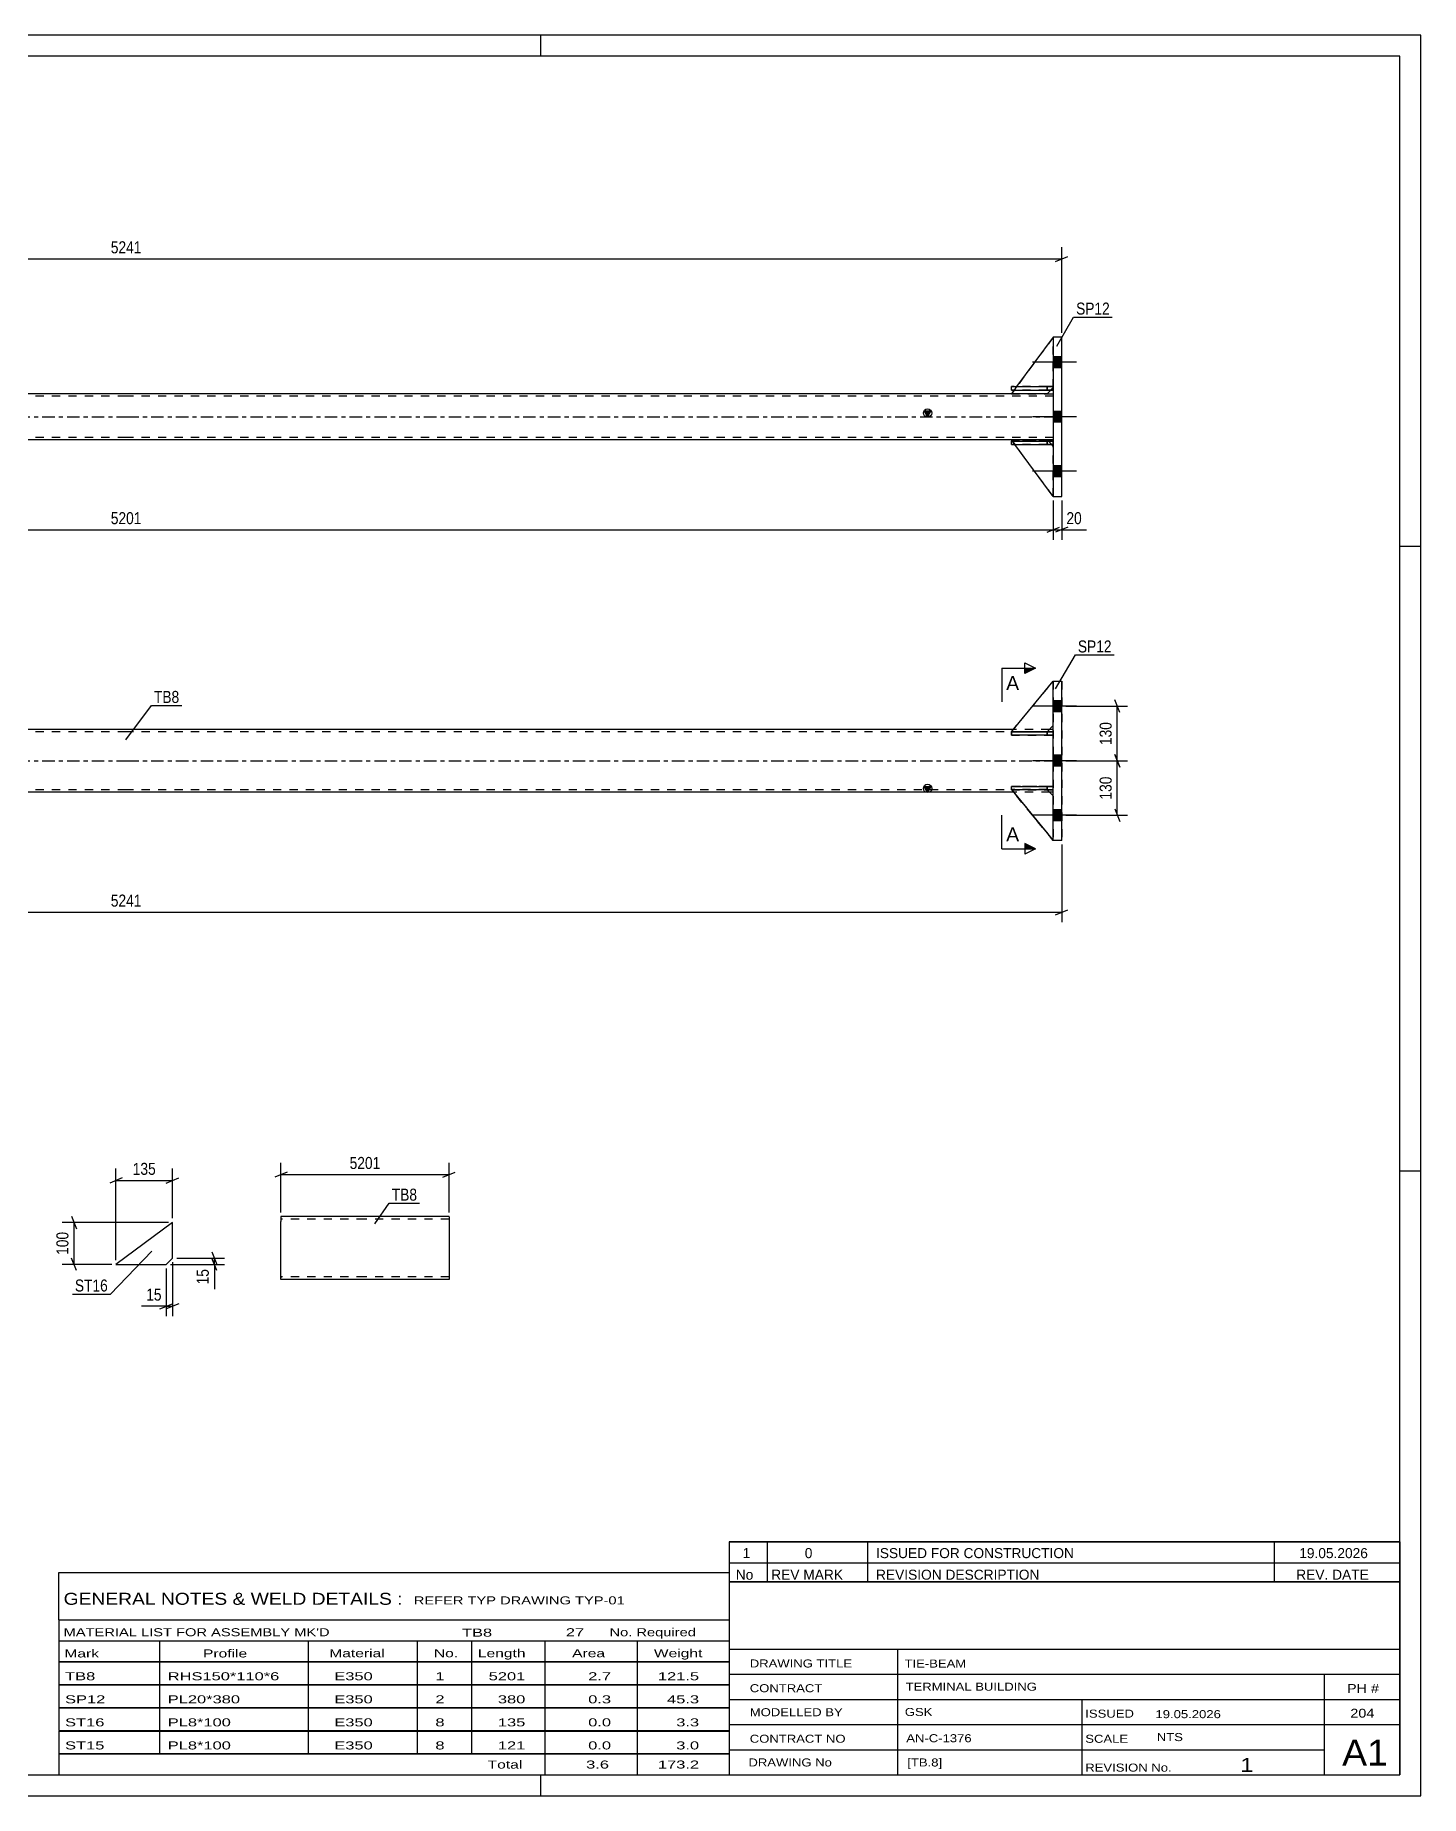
# Model space of a CAD drawing. Header units: millimetres. Extents: x 0 to 594, y 0 to 420.
# Drawn here: x 263.4 to 594, y 0 to 420 of the extents above; entities that cross this region are included whole.
import ezdxf

# ---------------------------------------------------------------- set-up
doc = ezdxf.new("R2010")
doc.units = ezdxf.units.MM
doc.linetypes.add('DXK_LINE_DOT2', pattern=[3.9198, 1.9599, -1.9599])
doc.linetypes.add('DXK_LINE_DOT3', pattern=[5.9187, 2.979, -0.9799, 0.9799, -0.9799])
doc.styles.add('Arial', font='ARIAL.TTF', dxfattribs={"height": 0.2})
doc.styles.add('Arial Narrow', font='ARIALN.TTF', dxfattribs={"height": 0.2})

# ---------------------------------------------------------------- blocks, each defined once
blk = doc.blocks.new('Unknown-490074838-1163')
at = {"color": 5, "linetype": 'Continuous'}
for p, q in [((594, 420), (0, 420)), ((384, 415), (384, 420)), ((594, 0), (594, 420)), ((589, 415), (5, 415)), ((589, 5), (589, 415)), ((594, 298), (589, 298)), ((594, 149), (589, 149)), ((5, 5), (589, 5)), ((384, 0), (384, 5)), ((0, 0), (594, 0))]:
    blk.add_line(p, q, dxfattribs=at)
blk = doc.blocks.new('Unknown-490074838-3486')
at = {"color": 7, "linetype": 'Continuous'}
for p, q in [((429, 51.05), (429, 5)), ((429, 51.05), (589, 51.05)), ((589, 51), (589, 5)), ((429, 35), (589, 35)), ((469.14, 35), (469.14, 5)), ((429, 29), (589, 29)), ((571, 5.05), (571, 29.05)), ((429, 23), (589, 23)), ((513.14, 23), (513.14, 5)), ((429, 17), (589, 17)), ((429, 11), (571, 11)), ((429, 5), (589, 5))]:
    blk.add_line(p, q, dxfattribs=at)
at = {"color": 7, "style": 'Arial Narrow'}
for s, height, width, p in [('DRAWING TITLE', 1.9089, 1.425378, (433.88, 30.61)), ('TIE-BEAM', 1.909, 1.425378, (470.81, 30.59)), ('CONTRACT', 1.909, 1.425378, (433.88, 24.71)), ('TERMINAL BUILDING', 1.9089, 1.425378, (471.06, 25.07)), ('MODELLED BY', 1.9089, 1.425378, (433.88, 18.98)), ('GSK', 1.909, 1.425378, (470.88, 19.04)), ('ISSUED', 1.909, 1.425378, (513.94, 18.64)), ('19.05.2026', 1.909, 1.425378, (530.69, 18.52)), ('CONTRACT NO', 1.9089, 1.425378, (433.88, 12.66)), ('AN-C-1376', 1.909, 1.425378, (471.23, 12.78)), ('SCALE', 1.909, 1.425378, (513.94, 12.65)), ('A1', 6.204, 1.25, (575.24, 7.2)), ('DRAWING No', 1.909, 1.425378, (433.56, 7)), ('[TB.8]', 1.909, 1.425378, (471.46, 6.99)), ('1', 3.34, 1.5, (550.91, 5.68)), ('REVISION No.', 1.9089, 1.425378, (513.94, 5.77))]:
    blk.add_text(s, height=height, dxfattribs=dict(at, width=width)).set_placement(p)
at = {"color": 7, "linetype": 'Continuous', "style": 'Arial Narrow'}
for s, height, width, p in [('PH #', 2.1, 1.42538, (576.4, 24.55)), ('204', 2.1, 1.42538, (577.19, 18.65)), ('NTS', 1.909, 1.425378, (531, 13.05))]:
    blk.add_text(s, height=height, dxfattribs=dict(at, width=width)).set_placement(p)
blk = doc.blocks.new('Unknown-490074838-3487')
at = {"color": 7, "linetype": 'Continuous'}
for p, q in [((429, 60.55), (589, 60.55)), ((589, 60.55), (429, 60.55)), ((429, 60.55), (429, 55.55)), ((438, 60.55), (438, 55.55)), ((462, 60.55), (462, 55.55)), ((559, 60.55), (559, 55.55)), ((589, 60.55), (589, 55.55)), ((429, 55.55), (589, 55.55)), ((429, 55.55), (429, 51.05)), ((429, 55.55), (589, 55.55)), ((438, 55.55), (438, 51.05)), ((462, 55.55), (462, 51.05)), ((559, 55.55), (559, 51.05)), ((589, 55.55), (589, 51.05)), ((589, 51.05), (429, 51.05))]:
    blk.add_line(p, q, dxfattribs=at)
at = {"color": 7, "linetype": 'Continuous', "style": 'Arial Narrow'}
for s, height, width, p in [('1', 2.39, 1.196471, (432.16, 56.7)), ('0', 2.39, 1.196471, (447, 56.7)), ('ISSUED FOR CONSTRUCTION', 2.3861, 1.196471, (464, 56.7)), ('19.05.2026', 2.386, 1.196471, (565, 56.7)), ('No', 2.386, 1.2, (430.54, 51.55)), ('REV MARK', 2.386, 1.2, (439, 51.55)), ('REVISION DESCRIPTION', 2.3861, 1.2, (464, 51.55)), ('REV. DATE', 2.386, 1.2, (564.28, 51.55))]:
    blk.add_text(s, height=height, dxfattribs=dict(at, width=width)).set_placement(p)
blk = doc.blocks.new('Unknown-490074838-3488')
at = {"color": 7, "linetype": 'Continuous'}
for p, q in [((269, 53.25), (429, 53.25)), ((269, 42), (269, 53.25)), ((429, 53.25), (429, 42)), ((269, 42), (429, 42)), ((269, 42), (269, 37)), ((429, 42), (429, 37)), ((269, 37), (429, 37)), ((269, 37), (269, 32)), ((293, 37), (293, 32)), ((328.5, 37), (328.5, 32)), ((354.5, 37), (354.5, 32)), ((367.5, 37), (367.5, 32)), ((385, 37), (385, 32)), ((407, 37), (407, 32)), ((429, 37), (429, 32)), ((269, 32), (429, 32)), ((269, 31.95), (269, 26.55)), ((269, 31.95), (429, 31.95)), ((293, 32), (293, 26.5)), ((328.5, 32), (328.5, 26.5)), ((354.5, 32), (354.5, 26.5)), ((367.5, 32), (367.5, 26.5)), ((385, 32), (385, 26.5)), ((407, 32), (407, 26.5)), ((429, 31.95), (429, 26.55)), ((269, 26.55), (429, 26.55)), ((269, 26.45), (269, 21.05)), ((269, 26.45), (429, 26.45)), ((293, 26.5), (293, 21)), ((328.5, 26.5), (328.5, 21)), ((354.5, 26.5), (354.5, 21)), ((367.5, 26.5), (367.5, 21)), ((385, 26.5), (385, 21)), ((407, 26.5), (407, 21)), ((429, 26.45), (429, 21.05)), ((269, 21.05), (429, 21.05)), ((293, 21), (293, 15.5)), ((328.5, 21), (328.5, 15.5)), ((354.5, 21), (354.5, 15.5)), ((367.5, 21), (367.5, 15.5)), ((385, 21), (385, 15.5)), ((407, 21), (407, 15.5)), ((269, 20.95), (269, 15.55)), ((269, 20.95), (429, 20.95)), ((429, 20.95), (429, 15.55)), ((269, 15.55), (429, 15.55)), ((269, 15.45), (269, 10.05)), ((269, 15.45), (429, 15.45)), ((293, 15.5), (293, 10)), ((328.5, 15.5), (328.5, 10)), ((354.5, 15.5), (354.5, 10)), ((367.5, 15.5), (367.5, 10)), ((385, 15.5), (385, 10)), ((407, 15.5), (407, 10)), ((429, 15.45), (429, 10.05)), ((269, 10.05), (429, 10.05)), ((269, 10), (429, 10)), ((269, 10), (269, 5)), ((385, 10), (385, 5)), ((407, 10), (407, 5)), ((429, 10), (429, 5)), ((269, 5), (429, 5))]:
    blk.add_line(p, q, dxfattribs=at)
at = {"color": 7, "style": 'Arial Narrow'}
for s, height, width, p in [('GENERAL NOTES & WELD DETAILS :', 2.8633, 1.4, (270.15, 45.56)), ('REFER TYP DRAWING TYP-01', 1.9089, 1.6, (353.7, 45.66)), ("MATERIAL LIST FOR ASSEMBLY MK'D", 1.9089, 1.6, (270.15, 38.06)), ('TB8', 1.909, 1.794707, (365.2, 37.97)), ('27', 1.909, 1.794707, (389.99, 38.06)), ('No. Required', 1.9089, 1.6, (400.41, 38.06)), ('Mark', 1.909, 1.7, (270.34, 33)), ('Profile', 1.909, 1.7, (303.41, 33)), ('Material', 1.909, 1.7, (333.54, 33.06)), ('No.', 1.909, 1.7, (358.5, 33.06)), ('Length', 1.909, 1.7, (369, 33.06)), ('Area', 1.909, 1.7, (391.5, 33.06)), ('Weight', 1.909, 1.7, (411, 33.06))]:
    blk.add_text(s, height=height, dxfattribs=dict(at, width=width)).set_placement(p)
at = {"color": 7, "linetype": 'Continuous', "style": 'Arial Narrow'}
for s, height, width, p in [('TB8', 1.909, 1.794707, (270.5, 27.56)), ('RHS150*110*6', 1.9089, 1.794707, (295, 27.56)), ('E350', 1.909, 1.794707, (334.74, 27.56)), ('1', 1.91, 1.794707, (358.86, 27.56)), ('5201', 1.909, 1.794707, (371.58, 27.56)), ('2.7', 1.909, 1.794707, (395.32, 27.56)), ('121.5', 1.909, 1.794707, (411.96, 27.56)), ('SP12', 1.909, 1.794707, (270.5, 22.06)), ('PL20*380', 1.909, 1.794707, (295, 22.06)), ('E350', 1.909, 1.794707, (334.74, 22.06)), ('2', 1.91, 1.794707, (358.86, 22.06)), ('380', 1.909, 1.794707, (373.77, 22.06)), ('0.3', 1.909, 1.794707, (395.32, 22.06)), ('45.3', 1.909, 1.794707, (414.14, 22.06)), ('ST16', 1.909, 1.794707, (270.5, 16.56)), ('PL8*100', 1.909, 1.794707, (295, 16.56)), ('E350', 1.909, 1.794707, (334.74, 16.56)), ('8', 1.91, 1.794707, (358.86, 16.56)), ('135', 1.909, 1.794707, (373.77, 16.56)), ('0.0', 1.909, 1.794707, (395.32, 16.56)), ('3.3', 1.909, 1.794707, (416.33, 16.56)), ('ST15', 1.909, 1.794707, (270.5, 11.06)), ('PL8*100', 1.909, 1.794707, (295, 11.06)), ('E350', 1.909, 1.794707, (334.74, 11.06)), ('8', 1.91, 1.794707, (358.86, 11.06)), ('121', 1.909, 1.794707, (373.77, 11.06)), ('0.0', 1.909, 1.794707, (395.32, 11.06)), ('3.0', 1.909, 1.794707, (416.33, 11.06)), ('Total', 1.909, 1.7, (371.33, 6.5)), ('3.6', 1.909, 1.794707, (394.83, 6.5)), ('173.2', 1.909, 1.794707, (411.96, 6.5))]:
    blk.add_text(s, height=height, dxfattribs=dict(at, width=width)).set_placement(p)
blk = doc.blocks.new('Part-490074838-1802 - 1795')
at = {"color": 7, "linetype": 'DXK_LINE_DOT2'}
for p, q in [((506.31, 253.81), (496.31, 253.81)), ((496.31, 253.81), (506.31, 253.81)), ((496.31, 253.81), (496.31, 253.01)), ((504.81, 253.01), (496.31, 253.01)), ((496.31, 253.01), (506.31, 253.01)), ((504.81, 253.81), (504.81, 253.01)), ((504.81, 253.01), (506.31, 253.01)), ((506.31, 253.01), (506.31, 253.81))]:
    blk.add_line(p, q, dxfattribs=at)
blk = doc.blocks.new('Part-490074838-1850 - 1795')
at = {"linetype": 'Continuous'}
blk.add_hatch(color=2, dxfattribs=at).paths.add_polyline_path([(476.31, 239.41), (475.51, 240.81), (477.11, 240.81)])
at = {"color": 2, "linetype": 'Continuous'}
for p, q in [((64.72, 254.41), (63.81, 254.41)), ((285.01, 254.41), (73.33, 254.41)), ((496.8, 254.41), (285.11, 254.41)), ((506.31, 254.41), (505.4, 254.41)), ((64.7, 239.41), (63.81, 239.41)), ((285.01, 239.41), (73.31, 239.41)), ((496.82, 239.41), (285.11, 239.41)), ((476.31, 239.41), (475.51, 240.81)), ((475.51, 240.81), (477.11, 240.81)), ((477.11, 240.81), (476.31, 239.41)), ((506.31, 239.41), (505.42, 239.41))]:
    blk.add_line(p, q, dxfattribs=at)
at = {"color": 7, "linetype": 'DXK_LINE_DOT2'}
for p, q in [((63.81, 239.41), (63.81, 254.41)), ((285.01, 253.81), (63.81, 253.81)), ((73.33, 254.41), (64.72, 254.41)), ((506.31, 253.81), (285.11, 253.81)), ((505.4, 254.41), (496.8, 254.41)), ((506.31, 239.41), (506.31, 254.41)), ((285.01, 240.01), (63.81, 240.01)), ((73.31, 239.41), (64.7, 239.41)), ((506.31, 240.01), (285.11, 240.01)), ((505.42, 239.41), (496.82, 239.41))]:
    blk.add_line(p, q, dxfattribs=at)
at = {"color": 7, "linetype": 'DXK_LINE_DOT3'}
for p, q in [((63.81, 246.91), (285.01, 246.91)), ((285.11, 246.91), (506.31, 246.91))]:
    blk.add_line(p, q, dxfattribs=at)
at = {"color": 2, "linetype": 'Continuous'}
blk.add_circle((476.31, 240.31), 1, dxfattribs=at)
blk = doc.blocks.new('Part-490074838-1813 - 1795')
at = {"color": 2, "linetype": 'Continuous'}
for p, q in [((496.31, 240.01), (496.31, 240.81)), ((496.31, 240.81), (506.31, 240.81)), ((496.31, 240.01), (496.32, 240.01)), ((506.31, 240.01), (497.14, 240.01)), ((506.31, 240.01), (506.31, 240.81)), ((506.31, 240.81), (506.31, 240.81)), ((506.31, 240.01), (506.31, 240.01))]:
    blk.add_line(p, q, dxfattribs=at)
at = {"color": 7, "linetype": 'DXK_LINE_DOT2'}
for p, q in [((504.81, 240.81), (496.31, 240.81)), ((496.31, 240.01), (504.81, 240.01)), ((497.14, 240.01), (496.32, 240.01)), ((504.81, 240.01), (504.81, 240.81)), ((504.81, 240.81), (506.31, 240.81)), ((504.81, 240.01), (506.31, 240.01)), ((506.31, 240.01), (506.31, 240.81))]:
    blk.add_line(p, q, dxfattribs=at)
blk = doc.blocks.new('Part-490074838-1801 - 1795')
at = {"color": 2, "linetype": 'Continuous'}
for p, q in [((506.31, 265.91), (506.31, 265.91)), ((506.31, 265.91), (508.31, 265.91)), ((506.31, 227.91), (506.31, 265.91)), ((508.31, 227.91), (508.31, 265.91)), ((508.31, 227.91), (506.31, 227.91))]:
    blk.add_line(p, q, dxfattribs=at)
at = {"color": 7, "linetype": 'DXK_LINE_DOT2'}
for p, q in [((506.31, 265.91), (506.31, 227.91)), ((508.31, 265.91), (508.31, 265.91)), ((508.31, 265.91), (508.31, 227.91)), ((508.31, 227.91), (508.31, 227.91))]:
    blk.add_line(p, q, dxfattribs=at)
blk = doc.blocks.new('Bolt-490074838-1814 - 1795')
at = {"linetype": 'Continuous'}
for points in [[(506.31, 261.21), (506.31, 258.61), (508.31, 258.61), (508.31, 261.21)], [(506.31, 261.21), (506.31, 258.61), (508.31, 258.61), (508.31, 261.21)], [(506.31, 261.21), (506.31, 258.61), (508.31, 258.61), (508.31, 261.21)], [(506.31, 248.21), (506.31, 245.61), (508.31, 245.61), (508.31, 248.21)], [(506.31, 248.21), (506.31, 245.61), (508.31, 245.61), (508.31, 248.21)], [(506.31, 235.21), (506.31, 232.61), (508.31, 232.61), (508.31, 235.21)], [(506.31, 235.21), (506.31, 232.61), (508.31, 232.61), (508.31, 235.21)], [(506.31, 235.21), (506.31, 232.61), (508.31, 232.61), (508.31, 235.21)]]:
    blk.add_hatch(color=1, dxfattribs=at).paths.add_polyline_path(points)
at = {"color": 1, "linetype": 'Continuous'}
for p, q in [((508.31, 261.21), (506.31, 261.21)), ((508.31, 261.21), (506.31, 261.21)), ((508.31, 261.21), (506.31, 261.21)), ((511.81, 259.91), (501.31, 259.91)), ((511.81, 259.91), (501.31, 259.91)), ((511.81, 259.91), (501.31, 259.91)), ((508.31, 258.61), (506.31, 258.61)), ((508.31, 258.61), (506.31, 258.61)), ((508.31, 258.61), (506.31, 258.61)), ((508.31, 248.21), (506.31, 248.21)), ((508.31, 248.21), (506.31, 248.21)), ((511.81, 246.91), (501.31, 246.91)), ((511.81, 246.91), (501.31, 246.91)), ((508.31, 245.61), (506.31, 245.61)), ((508.31, 245.61), (506.31, 245.61)), ((508.31, 235.21), (506.31, 235.21)), ((508.31, 235.21), (506.31, 235.21)), ((508.31, 235.21), (506.31, 235.21)), ((511.81, 233.91), (501.31, 233.91)), ((511.81, 233.91), (501.31, 233.91)), ((511.81, 233.91), (501.31, 233.91)), ((508.31, 232.61), (506.31, 232.61)), ((508.31, 232.61), (506.31, 232.61)), ((508.31, 232.61), (506.31, 232.61))]:
    blk.add_line(p, q, dxfattribs=at)
blk = doc.blocks.new('Part-490074838-1818 - 1795')
at = {"color": 7, "linetype": 'DXK_LINE_DOT2'}
for p, q in [((496.31, 253.82), (506.31, 265.91)), ((496.31, 253.82), (506.31, 265.91)), ((506.31, 265.91), (506.31, 255.32)), ((496.31, 253.82), (496.31, 253.82)), ((504.81, 253.82), (496.31, 253.82)), ((504.81, 253.82), (496.31, 253.82)), ((506.31, 255.32), (504.81, 253.82)), ((506.31, 255.32), (504.81, 253.82)), ((504.81, 253.82), (504.81, 253.82))]:
    blk.add_line(p, q, dxfattribs=at)
blk = doc.blocks.new('Part-490074838-1821 - 1795')
at = {"color": 2, "linetype": 'Continuous'}
for p, q in [((496.31, 240.02), (496.31, 240.02)), ((497.14, 240.02), (496.31, 240.02)), ((496.31, 240.02), (506.31, 227.91)), ((506.31, 238.52), (504.82, 240.01))]:
    blk.add_line(p, q, dxfattribs=at)
at = {"color": 7, "linetype": 'DXK_LINE_DOT2'}
for p, q in [((504.81, 240.02), (496.31, 240.02)), ((506.31, 227.91), (496.31, 240.02)), ((504.81, 240.02), (497.14, 240.02)), ((504.82, 240.01), (504.81, 240.02)), ((504.81, 240.02), (504.81, 240.02)), ((506.31, 238.52), (504.81, 240.02)), ((506.31, 227.91), (506.31, 238.52))]:
    blk.add_line(p, q, dxfattribs=at)
blk = doc.blocks.new('Part-490074838-1824 - 1795')
at = {"color": 7, "linetype": 'DXK_LINE_DOT2'}
for p, q in [((496.31, 240.02), (496.31, 240.02)), ((504.81, 240.02), (496.31, 240.02)), ((496.31, 240.02), (506.31, 227.91)), ((504.81, 240.02), (496.31, 240.02)), ((506.31, 227.91), (496.31, 240.02)), ((506.31, 238.52), (504.81, 240.02)), ((504.81, 240.02), (504.81, 240.02)), ((506.31, 238.52), (504.81, 240.02)), ((506.31, 227.91), (506.31, 238.52))]:
    blk.add_line(p, q, dxfattribs=at)
blk = doc.blocks.new('Part-490074838-1827 - 1795')
at = {"color": 7, "linetype": 'DXK_LINE_DOT2'}
for p, q in [((506.31, 240.81), (496.31, 240.81)), ((496.31, 240.81), (506.31, 240.81)), ((496.31, 240.01), (496.31, 240.81)), ((504.81, 240.01), (496.31, 240.01)), ((496.31, 240.01), (506.31, 240.01)), ((504.81, 240.81), (504.81, 240.01)), ((504.81, 240.01), (506.31, 240.01)), ((506.31, 240.01), (506.31, 240.81))]:
    blk.add_line(p, q, dxfattribs=at)
blk = doc.blocks.new('Part-490074838-1857 - 1795')
at = {"color": 2, "linetype": 'Continuous'}
for p, q in [((496.31, 253.82), (506.31, 265.91)), ((496.31, 253.82), (496.31, 253.82)), ((504.81, 253.82), (496.31, 253.82)), ((504.81, 253.82), (506.31, 255.32)), ((504.81, 253.82), (504.81, 253.82))]:
    blk.add_line(p, q, dxfattribs=at)
at = {"color": 7, "linetype": 'DXK_LINE_DOT2'}
for p, q in [((496.31, 253.82), (506.31, 265.91)), ((506.31, 265.91), (506.31, 255.32)), ((504.81, 253.82), (496.31, 253.82)), ((506.31, 255.32), (504.81, 253.82))]:
    blk.add_line(p, q, dxfattribs=at)
blk = doc.blocks.new('Part-490074838-1860 - 1795')
at = {"color": 2, "linetype": 'Continuous'}
for p, q in [((496.31, 253.01), (496.31, 253.81)), ((496.31, 253.81), (506.31, 253.81)), ((506.31, 253.01), (496.31, 253.01)), ((506.31, 253.01), (506.31, 253.81)), ((506.31, 253.81), (506.31, 253.81)), ((506.31, 253.01), (506.31, 253.01))]:
    blk.add_line(p, q, dxfattribs=at)
at = {"color": 7, "linetype": 'DXK_LINE_DOT2'}
for p, q in [((504.81, 253.81), (496.31, 253.81)), ((496.31, 253.01), (504.81, 253.01)), ((504.81, 253.01), (504.81, 253.81)), ((504.81, 253.81), (506.31, 253.81)), ((504.81, 253.01), (506.31, 253.01)), ((506.31, 253.01), (506.31, 253.81))]:
    blk.add_line(p, q, dxfattribs=at)
blk = doc.blocks.new('Part-490074838-2233 - 2227')
at = {"color": 2, "linetype": 'Continuous'}
for p, q in [((322.01, 138.18), (322.01, 136.98)), ((342.01, 138.18), (322.01, 138.18)), ((322.01, 123.92), (322.01, 136.98)), ((362.11, 138.18), (342.11, 138.18)), ((362.11, 138.09), (362.11, 138.18)), ((362.11, 138.09), (362.11, 136.98)), ((362.11, 136.98), (362.11, 123.18)), ((322.01, 123.27), (322.01, 123.92)), ((322.01, 123.18), (322.01, 123.27)), ((342.01, 123.18), (322.01, 123.18)), ((362.11, 123.18), (342.11, 123.18))]:
    blk.add_line(p, q, dxfattribs=at)
at = {"color": 7, "linetype": 'DXK_LINE_DOT2'}
for p, q in [((342.01, 137.58), (322.01, 137.58)), ((362.11, 137.58), (342.11, 137.58)), ((362.11, 137.83), (362.11, 136.98)), ((322.01, 123.92), (322.01, 123.53)), ((322.01, 123.78), (322.01, 123.82)), ((342.01, 123.78), (322.01, 123.78)), ((322.01, 123.18), (322.01, 123.18)), ((362.11, 123.78), (342.11, 123.78)), ((362.11, 123.82), (362.11, 123.92)), ((362.11, 123.78), (362.11, 123.82)), ((362.11, 123.78), (362.11, 123.82))]:
    blk.add_line(p, q, dxfattribs=at)
blk = doc.blocks.new('Part-490074838-1737 - 1731')
at = {"color": 2, "linetype": 'Continuous'}
for p, q in [((296.14, 136.78), (282.64, 126.78)), ((296.14, 128.28), (296.14, 136.78)), ((282.64, 126.78), (294.64, 126.78)), ((294.64, 126.78), (296.14, 128.28))]:
    blk.add_line(p, q, dxfattribs=at)
blk = doc.blocks.new('Part-490074838-1985 - 1982')
at = {"color": 2, "linetype": 'Continuous'}
for p, q in [((496.31, 323.47), (496.31, 323.47)), ((504.81, 323.47), (496.31, 323.47)), ((496.31, 323.47), (496.55, 323.16)), ((504.81, 323.47), (504.81, 323.47)), ((505.13, 323.16), (504.81, 323.47)), ((506.31, 309.97), (497.14, 322.36)), ((506.31, 321.97), (505.93, 322.36))]:
    blk.add_line(p, q, dxfattribs=at)
at = {"color": 7, "linetype": 'DXK_LINE_DOT2'}
for p, q in [((496.31, 323.47), (504.81, 323.47)), ((504.81, 323.47), (506.31, 321.97)), ((496.55, 323.16), (497.14, 322.36)), ((505.93, 322.36), (505.13, 323.16)), ((506.31, 321.97), (506.31, 321.97)), ((506.31, 309.97), (506.31, 321.97)), ((506.31, 309.97), (506.31, 309.97))]:
    blk.add_line(p, q, dxfattribs=at)
blk = doc.blocks.new('Bolt-490074838-1994 - 1982')
at = {"linetype": 'Continuous'}
for points in [[(506.31, 343.27), (506.31, 340.67), (508.31, 340.67), (508.31, 343.27)], [(506.31, 343.27), (506.31, 340.67), (508.31, 340.67), (508.31, 343.27)], [(506.31, 343.27), (506.31, 340.67), (508.31, 340.67), (508.31, 343.27)], [(506.31, 330.27), (506.31, 327.67), (508.31, 327.67), (508.31, 330.27)], [(506.31, 330.27), (506.31, 327.67), (508.31, 327.67), (508.31, 330.27)], [(506.31, 317.27), (506.31, 314.67), (508.31, 314.67), (508.31, 317.27)], [(506.31, 317.27), (506.31, 314.67), (508.31, 314.67), (508.31, 317.27)], [(506.31, 317.27), (506.31, 314.67), (508.31, 314.67), (508.31, 317.27)]]:
    blk.add_hatch(color=1, dxfattribs=at).paths.add_polyline_path(points)
at = {"color": 1, "linetype": 'Continuous'}
for p, q in [((511.81, 341.97), (501.31, 341.97)), ((511.81, 341.97), (501.31, 341.97)), ((511.81, 341.97), (501.31, 341.97)), ((508.31, 343.27), (506.31, 343.27)), ((508.31, 343.27), (506.31, 343.27)), ((508.31, 343.27), (506.31, 343.27)), ((508.31, 340.67), (506.31, 340.67)), ((508.31, 340.67), (506.31, 340.67)), ((508.31, 340.67), (506.31, 340.67)), ((511.81, 328.97), (501.31, 328.97)), ((511.81, 328.97), (501.31, 328.97)), ((508.31, 330.27), (506.31, 330.27)), ((508.31, 330.27), (506.31, 330.27)), ((508.31, 327.67), (506.31, 327.67)), ((508.31, 327.67), (506.31, 327.67)), ((511.81, 315.97), (501.31, 315.97)), ((511.81, 315.97), (501.31, 315.97)), ((511.81, 315.97), (501.31, 315.97)), ((508.31, 317.27), (506.31, 317.27)), ((508.31, 317.27), (506.31, 317.27)), ((508.31, 317.27), (506.31, 317.27)), ((508.31, 314.67), (506.31, 314.67)), ((508.31, 314.67), (506.31, 314.67)), ((508.31, 314.67), (506.31, 314.67))]:
    blk.add_line(p, q, dxfattribs=at)
blk = doc.blocks.new('Part-490074838-1986 - 1982')
at = {"color": 2, "linetype": 'Continuous'}
for p, q in [((496.31, 322.36), (496.31, 323.16)), ((496.31, 323.16), (506.31, 323.16)), ((496.31, 322.36), (506.31, 322.36)), ((506.31, 323.16), (506.31, 323.16)), ((506.31, 322.36), (506.31, 323.16))]:
    blk.add_line(p, q, dxfattribs=at)
at = {"color": 7, "linetype": 'DXK_LINE_DOT2'}
for p, q in [((504.81, 323.16), (496.31, 323.16)), ((504.81, 322.36), (496.31, 322.36)), ((506.31, 323.16), (504.81, 323.16)), ((504.81, 323.16), (504.81, 322.36)), ((504.81, 322.36), (506.31, 322.36)), ((506.31, 322.36), (506.31, 322.36))]:
    blk.add_line(p, q, dxfattribs=at)
blk = doc.blocks.new('Part-490074838-1995 - 1982')
at = {"color": 7, "linetype": 'DXK_LINE_DOT2'}
for p, q in [((506.31, 309.97), (496.31, 323.47)), ((496.31, 323.47), (504.81, 323.47)), ((504.81, 323.47), (496.31, 323.47)), ((504.81, 323.47), (506.31, 321.97)), ((504.81, 323.47), (504.81, 323.47)), ((504.81, 323.47), (506.31, 321.97)), ((506.31, 321.97), (506.31, 321.97)), ((506.31, 309.97), (506.31, 321.97))]:
    blk.add_line(p, q, dxfattribs=at)
blk = doc.blocks.new('Part-490074838-2002 - 1982')
at = {"color": 2, "linetype": 'Continuous'}
for p, q in [((506.31, 347.97), (497.56, 336.16)), ((496.97, 335.36), (496.31, 334.47)), ((504.81, 334.47), (496.31, 334.47)), ((505.7, 335.36), (504.81, 334.47))]:
    blk.add_line(p, q, dxfattribs=at)
at = {"color": 7, "linetype": 'DXK_LINE_DOT2'}
for p, q in [((506.31, 347.97), (506.31, 335.97)), ((497.56, 336.16), (496.97, 335.36)), ((506.31, 335.97), (505.7, 335.36))]:
    blk.add_line(p, q, dxfattribs=at)
blk = doc.blocks.new('Part-490074838-2007 - 1982')
at = {"color": 2, "linetype": 'Continuous'}
for p, q in [((508.31, 347.97), (506.31, 347.97)), ((506.31, 347.97), (506.31, 309.97)), ((508.31, 309.97), (508.31, 347.97)), ((506.31, 309.97), (508.31, 309.97))]:
    blk.add_line(p, q, dxfattribs=at)
blk = doc.blocks.new('Part-490074838-2012 - 1982')
at = {"linetype": 'Continuous'}
blk.add_hatch(color=2, dxfattribs=at).paths.add_polyline_path([(476.31, 328.97), (475.51, 330.37), (477.11, 330.37)])
at = {"color": 2, "linetype": 'Continuous'}
for p, q in [((65.31, 334.47), (63.81, 334.47)), ((285.01, 334.47), (73.81, 334.47)), ((496.31, 334.47), (285.11, 334.47)), ((504.81, 334.47), (506.31, 334.47)), ((476.31, 328.97), (475.51, 330.37)), ((475.51, 330.37), (477.11, 330.37)), ((477.11, 330.37), (476.31, 328.97)), ((65.31, 323.47), (63.81, 323.47)), ((285.01, 323.47), (73.81, 323.47)), ((496.31, 323.47), (285.11, 323.47)), ((506.31, 323.47), (504.81, 323.47))]:
    blk.add_line(p, q, dxfattribs=at)
at = {"color": 7, "linetype": 'DXK_LINE_DOT2'}
for p, q in [((63.81, 334.47), (63.81, 323.47)), ((285.01, 333.87), (63.81, 333.87)), ((73.81, 334.47), (65.31, 334.47)), ((506.31, 333.87), (285.11, 333.87)), ((504.81, 334.47), (496.31, 334.47)), ((506.31, 334.47), (506.31, 323.47)), ((285.01, 324.07), (63.81, 324.07)), ((73.81, 323.47), (65.31, 323.47)), ((506.31, 324.07), (285.11, 324.07)), ((504.81, 323.47), (496.31, 323.47))]:
    blk.add_line(p, q, dxfattribs=at)
at = {"color": 7, "linetype": 'DXK_LINE_DOT3'}
for p, q in [((63.81, 328.97), (285.01, 328.97)), ((285.11, 328.97), (506.31, 328.97))]:
    blk.add_line(p, q, dxfattribs=at)
at = {"color": 2, "linetype": 'Continuous'}
blk.add_circle((476.31, 329.87), 1, dxfattribs=at)
blk = doc.blocks.new('Part-490074838-2019 - 1982')
at = {"color": 7, "linetype": 'DXK_LINE_DOT2'}
for p, q in [((506.31, 347.97), (496.31, 334.47)), ((506.31, 335.97), (506.31, 347.97)), ((496.31, 334.47), (504.81, 334.47)), ((504.81, 334.47), (506.31, 335.97))]:
    blk.add_line(p, q, dxfattribs=at)
blk = doc.blocks.new('Part-490074838-2020 - 1982')
at = {"color": 7, "linetype": 'DXK_LINE_DOT2'}
for p, q in [((496.31, 335.36), (496.31, 336.16)), ((504.81, 336.16), (496.31, 336.16)), ((496.31, 336.16), (506.31, 336.16)), ((504.81, 335.36), (504.81, 336.16)), ((504.81, 336.16), (506.31, 336.16)), ((506.31, 335.36), (506.31, 336.16)), ((504.81, 335.36), (496.31, 335.36)), ((496.31, 335.36), (506.31, 335.36)), ((506.31, 335.36), (504.81, 335.36)), ((506.31, 335.36), (506.31, 335.36))]:
    blk.add_line(p, q, dxfattribs=at)
blk = doc.blocks.new('Part-490074838-2021 - 1982')
at = {"color": 7, "linetype": 'DXK_LINE_DOT2'}
for p, q in [((496.31, 322.36), (496.31, 323.16)), ((504.81, 323.16), (496.31, 323.16)), ((496.31, 323.16), (506.31, 323.16)), ((504.81, 322.36), (496.31, 322.36)), ((496.31, 322.36), (506.31, 322.36)), ((504.81, 322.36), (504.81, 323.16)), ((504.81, 323.16), (506.31, 323.16)), ((506.31, 322.36), (504.81, 322.36)), ((506.31, 322.36), (506.31, 323.16)), ((506.31, 322.36), (506.31, 322.36))]:
    blk.add_line(p, q, dxfattribs=at)
blk = doc.blocks.new('Part-490074838-2022 - 1982')
at = {"color": 2, "linetype": 'Continuous'}
for p, q in [((496.31, 335.36), (496.31, 336.16)), ((496.31, 336.16), (506.31, 336.16)), ((506.31, 336.16), (506.31, 336.16)), ((506.31, 336.16), (506.31, 335.36)), ((496.31, 335.36), (506.31, 335.36))]:
    blk.add_line(p, q, dxfattribs=at)
at = {"color": 7, "linetype": 'DXK_LINE_DOT2'}
for p, q in [((504.81, 336.16), (496.31, 336.16)), ((506.31, 336.16), (504.81, 336.16)), ((504.81, 336.16), (504.81, 335.36)), ((504.81, 335.36), (496.31, 335.36)), ((504.81, 335.36), (506.31, 335.36))]:
    blk.add_line(p, q, dxfattribs=at)
blk = doc.blocks.new('StraightDimension-490074838-1910 - 1795')
at = {"color": 7, "linetype": 'Continuous'}
for p, q in [((522.18, 245.41), (520.98, 248.41)), ((509.31, 246.91), (523.98, 246.91)), ((521.58, 233.91), (521.58, 246.91)), ((520.98, 235.41), (522.18, 232.41)), ((509.31, 233.91), (523.98, 233.91))]:
    blk.add_line(p, q, dxfattribs=at)
at = {"color": 0}
blk.add_wipeout([(520.83, 243.75), (516.63, 243.75), (516.63, 237.06), (520.83, 237.06)], dxfattribs=at)
at = {"color": 3, "style": 'Arial Narrow'}
blk.add_text('130', height=2.863, rotation=90.0002, dxfattribs=at).set_placement((520.23, 237.66))
blk = doc.blocks.new('StraightDimension-490074838-1872 - 1795')
at = {"color": 7, "linetype": 'Continuous'}
for p, q in [((61.81, 226.91), (61.81, 208.37)), ((508.31, 226.91), (508.31, 208.37)), ((63.31, 211.37), (60.31, 210.17)), ((61.81, 210.77), (508.31, 210.77)), ((506.81, 210.17), (509.81, 211.37))]:
    blk.add_line(p, q, dxfattribs=at)
at = {"color": 0}
blk.add_wipeout([(289.32, 211.52), (289.32, 215.72), (280.81, 215.72), (280.81, 211.52)], dxfattribs=at)
at = {"color": 3, "style": 'Arial Narrow'}
blk.add_text('5241', height=2.863, dxfattribs=at).set_placement((281.41, 212.12))
blk = doc.blocks.new('StraightDimension-490074838-1923 - 1795')
at = {"color": 7, "linetype": 'Continuous'}
for p, q in [((522.18, 258.41), (520.98, 261.41)), ((509.31, 259.91), (523.98, 259.91)), ((521.58, 246.91), (521.58, 259.91)), ((520.98, 248.41), (522.18, 245.41)), ((509.31, 246.91), (523.98, 246.91))]:
    blk.add_line(p, q, dxfattribs=at)
at = {"color": 0}
blk.add_wipeout([(520.83, 256.75), (516.63, 256.75), (516.63, 250.06), (520.83, 250.06)], dxfattribs=at)
at = {"color": 3, "style": 'Arial Narrow'}
blk.add_text('130', height=2.863, rotation=90.0002, dxfattribs=at).set_placement((520.23, 250.66))
blk = doc.blocks.new('StraightDimension-490074838-2238 - 2227')
at = {"color": 7, "linetype": 'Continuous'}
for p, q in [((323.51, 148.78), (320.51, 147.58)), ((322.01, 139.18), (322.01, 151.03)), ((322.01, 148.18), (362.11, 148.18)), ((360.61, 147.58), (363.61, 148.78)), ((362.11, 139.18), (362.11, 151.03))]:
    blk.add_line(p, q, dxfattribs=at)
at = {"color": 0}
blk.add_wipeout([(346.32, 148.93), (346.32, 153.13), (337.8, 153.13), (337.8, 148.93)], dxfattribs=at)
at = {"color": 3, "style": 'Arial Narrow'}
blk.add_text('5201', height=2.863, dxfattribs=at).set_placement((338.4, 149.53))
blk = doc.blocks.new('StraightDimension-490074838-1763 - 1731')
at = {"color": 7, "linetype": 'Continuous'}
for p, q in [((295.14, 136.78), (269.79, 136.78)), ((272.04, 138.28), (273.24, 135.28)), ((272.64, 126.78), (272.64, 136.78)), ((281.64, 126.78), (269.79, 126.78)), ((273.24, 125.28), (272.04, 128.28))]:
    blk.add_line(p, q, dxfattribs=at)
at = {"color": 0}
blk.add_wipeout([(271.89, 135.13), (267.69, 135.13), (267.69, 128.44), (271.89, 128.44)], dxfattribs=at)
at = {"color": 3, "style": 'Arial Narrow'}
blk.add_text('100', height=2.863, rotation=90.0002, dxfattribs=at).set_placement((271.29, 129.04))
blk = doc.blocks.new('StraightDimension-490074838-1739 - 1731')
at = {"color": 7, "linetype": 'Continuous'}
for p, q in [((284.14, 147.38), (281.14, 146.18)), ((282.64, 127.78), (282.64, 149.63)), ((294.64, 146.18), (297.64, 147.38)), ((296.14, 137.78), (296.14, 149.63)), ((282.64, 146.78), (296.14, 146.78))]:
    blk.add_line(p, q, dxfattribs=at)
at = {"color": 0}
blk.add_wipeout([(292.73, 147.53), (292.73, 151.73), (286.05, 151.73), (286.05, 147.53)], dxfattribs=at)
at = {"color": 3, "style": 'Arial Narrow'}
blk.add_text('135', height=2.863, dxfattribs=at).set_placement((286.65, 148.13))
blk = doc.blocks.new('StraightDimension-490074838-1772 - 1731')
at = {"color": 7, "linetype": 'Continuous'}
for p, q in [((295.64, 126.78), (308.54, 126.78)), ((297.14, 128.28), (308.54, 128.28)), ((305.54, 129.78), (306.74, 126.78)), ((306.74, 125.28), (305.54, 128.28)), ((306.14, 126.78), (306.14, 128.28))]:
    blk.add_line(p, q, dxfattribs=at)
at = {"color": 0}
blk.add_wipeout([(305.39, 126.26), (301.19, 126.26), (301.19, 121.4), (305.39, 121.4)], dxfattribs=at)
at = {"color": 7, "linetype": 'Continuous'}
blk.add_line((306.14, 126.78), (306.14, 120.88), dxfattribs=at)
blk.add_line((306.14, 126.78), (306.14, 120.88), dxfattribs=at)
at = {"color": 3, "style": 'Arial Narrow'}
blk.add_text('15', height=2.863, rotation=90.0002, dxfattribs=at).set_placement((304.79, 122))
blk = doc.blocks.new('StraightDimension-490074838-1748 - 1731')
at = {"color": 7, "linetype": 'Continuous'}
for p, q in [((296.14, 127.28), (296.14, 114.38)), ((294.64, 125.78), (294.64, 114.38)), ((293.14, 116.18), (296.14, 117.38)), ((297.64, 117.38), (294.64, 116.18)), ((294.64, 116.78), (296.14, 116.78))]:
    blk.add_line(p, q, dxfattribs=at)
at = {"color": 0}
blk.add_wipeout([(294.11, 117.53), (294.11, 121.73), (289.26, 121.73), (289.26, 117.53)], dxfattribs=at)
at = {"color": 7, "linetype": 'Continuous'}
blk.add_line((294.64, 116.78), (288.73, 116.78), dxfattribs=at)
blk.add_line((294.64, 116.78), (288.73, 116.78), dxfattribs=at)
at = {"color": 3, "style": 'Arial Narrow'}
blk.add_text('15', height=2.863, dxfattribs=at).set_placement((289.86, 118.13))
blk = doc.blocks.new('StraightDimension-490074838-2107 - 1982')
at = {"color": 7, "linetype": 'Continuous'}
for p, q in [((63.31, 367.22), (60.31, 366.02)), ((61.81, 348.97), (61.81, 369.47)), ((61.81, 366.62), (508.31, 366.62)), ((506.81, 366.02), (509.81, 367.22)), ((508.31, 348.97), (508.31, 369.47))]:
    blk.add_line(p, q, dxfattribs=at)
at = {"color": 0}
blk.add_wipeout([(289.32, 367.37), (289.32, 371.57), (280.81, 371.57), (280.81, 367.37)], dxfattribs=at)
at = {"color": 3, "style": 'Arial Narrow'}
blk.add_text('5241', height=2.863, dxfattribs=at).set_placement((281.41, 367.97))
blk = doc.blocks.new('StraightDimension-490074838-2681 - 1982')
at = {"color": 7, "linetype": 'Continuous'}
for p, q in [((506.31, 308.97), (506.31, 299.61)), ((508.31, 308.97), (508.31, 299.61)), ((504.81, 301.41), (507.81, 302.61)), ((509.81, 302.61), (506.81, 301.41)), ((506.31, 302.01), (508.31, 302.01))]:
    blk.add_line(p, q, dxfattribs=at)
at = {"color": 0}
blk.add_wipeout([(513.69, 302.76), (513.69, 306.96), (508.84, 306.96), (508.84, 302.76)], dxfattribs=at)
at = {"color": 7, "linetype": 'Continuous'}
blk.add_line((508.31, 302.01), (514.22, 302.01), dxfattribs=at)
blk.add_line((508.31, 302.01), (514.22, 302.01), dxfattribs=at)
at = {"color": 3, "style": 'Arial Narrow'}
blk.add_text('20', height=2.863, dxfattribs=at).set_placement((509.44, 303.36))
blk = doc.blocks.new('StraightDimension-490074838-2682 - 1982')
at = {"color": 7, "linetype": 'Continuous'}
for p, q in [((63.81, 308.97), (63.81, 299.61)), ((506.31, 308.97), (506.31, 299.61)), ((65.31, 302.61), (62.31, 301.41)), ((504.81, 301.41), (507.81, 302.61)), ((63.81, 302.01), (506.31, 302.01))]:
    blk.add_line(p, q, dxfattribs=at)
at = {"color": 0}
blk.add_wipeout([(289.32, 302.76), (289.32, 306.96), (280.81, 306.96), (280.81, 302.76)], dxfattribs=at)
at = {"color": 3, "style": 'Arial Narrow'}
blk.add_text('5201', height=2.863, dxfattribs=at).set_placement((281.41, 303.36))
blk = doc.blocks.new('Mark-490074838-1797 - 1795')
at = {"color": 0}
blk.add_wipeout([(520.21, 272.75), (520.21, 275.75), (512.17, 275.75), (512.17, 272.75)], dxfattribs=at)
blk.add_wipeout([(520.21, 272.75), (520.21, 275.75), (512.17, 275.75), (512.17, 272.75)], dxfattribs=at)
at = {"color": 30, "linetype": 'Continuous'}
for p, q in [((506.86, 264.04), (511.57, 272.15)), ((511.57, 272.15), (520.81, 272.15))]:
    blk.add_line(p, q, dxfattribs=at)
at = {"color": 3, "style": 'Arial Narrow'}
blk.add_text('SP12', height=2.863, dxfattribs=at).set_placement((512.17, 272.75))
blk = doc.blocks.new('Mark-490074838-1846 - 1795')
at = {"color": 0}
blk.add_wipeout([(297.73, 260.71), (297.73, 263.71), (291.71, 263.71), (291.71, 260.71)], dxfattribs=at)
blk.add_wipeout([(297.73, 260.71), (297.73, 263.71), (291.71, 263.71), (291.71, 260.71)], dxfattribs=at)
at = {"color": 30, "linetype": 'Continuous'}
for p, q in [((285.02, 251.94), (291.11, 260.11)), ((291.11, 260.11), (298.33, 260.11))]:
    blk.add_line(p, q, dxfattribs=at)
at = {"color": 3, "style": 'Arial Narrow'}
blk.add_text('TB8', height=2.863, dxfattribs=at).set_placement((291.71, 260.71))
blk = doc.blocks.new('SectionMark-490074838-1957 - 1795')
at = {"color": 0, "linetype": 'Continuous'}
for points in [[(498.16, 263.76), (498.16, 267.26), (495.05, 267.26), (495.05, 263.76)], [(498.16, 227.67), (498.16, 231.17), (495.05, 231.17), (495.05, 227.67)]]:
    blk.add_wipeout(points, dxfattribs=at)
at = {"linetype": 'Continuous'}
for points in [[(499.55, 267.76), (499.55, 269.01), (502.05, 269.01)], [(499.55, 225.92), (499.55, 227.17), (502.05, 225.92)]]:
    blk.add_hatch(color=6, dxfattribs=at).paths.add_polyline_path(points)
at = {"color": 6, "linetype": 'Continuous'}
for p, q in [((494.05, 269.01), (494.05, 261.01)), ((494.05, 269.01), (502.05, 269.01)), ((499.55, 267.76), (499.55, 270.26)), ((499.55, 270.26), (502.05, 269.01)), ((502.05, 269.01), (499.55, 267.76)), ((494.05, 225.92), (494.05, 233.92)), ((502.05, 225.92), (499.55, 227.17)), ((499.55, 227.17), (499.55, 224.67)), ((494.05, 225.92), (502.05, 225.92)), ((502.05, 225.92), (499.55, 224.67))]:
    blk.add_line(p, q, dxfattribs=at)
at = {"color": 3, "linetype": 'Continuous', "style": 'Arial'}
for p in [(495.05, 263.76), (495.05, 227.67)]:
    blk.add_text('A', height=3.34, dxfattribs=at).set_placement(p)
blk = doc.blocks.new('Mark-490074838-2229 - 2227')
at = {"color": 0}
blk.add_wipeout([(354.49, 141.97), (354.49, 144.97), (348.46, 144.97), (348.46, 141.97)], dxfattribs=at)
blk.add_wipeout([(354.49, 141.97), (354.49, 144.97), (348.46, 144.97), (348.46, 141.97)], dxfattribs=at)
at = {"color": 30, "linetype": 'Continuous'}
for p, q in [((344.44, 136.45), (347.86, 141.37)), ((347.86, 141.37), (355.09, 141.37))]:
    blk.add_line(p, q, dxfattribs=at)
at = {"color": 3, "style": 'Arial Narrow'}
blk.add_text('TB8', height=2.863, dxfattribs=at).set_placement((348.46, 141.97))
blk = doc.blocks.new('Mark-490074838-1733 - 1731')
at = {"color": 0}
blk.add_wipeout([(280.7, 120.3), (280.7, 123.3), (272.84, 123.3), (272.84, 120.3)], dxfattribs=at)
blk.add_wipeout([(280.7, 120.3), (280.7, 123.3), (272.84, 123.3), (272.84, 120.3)], dxfattribs=at)
at = {"color": 30, "linetype": 'Continuous'}
for p in [(291.22, 129.91), (272.24, 119.7)]:
    blk.add_line(p, (281.3, 119.7), dxfattribs=at)
at = {"color": 3, "style": 'Arial Narrow'}
blk.add_text('ST16', height=2.863, dxfattribs=at).set_placement((272.84, 120.3))
blk = doc.blocks.new('Mark-490074838-2003 - 1982')
at = {"color": 0}
blk.add_wipeout([(519.79, 353.35), (519.79, 356.35), (511.75, 356.35), (511.75, 353.35)], dxfattribs=at)
blk.add_wipeout([(519.79, 353.35), (519.79, 356.35), (511.75, 356.35), (511.75, 353.35)], dxfattribs=at)
at = {"color": 30, "linetype": 'Continuous'}
for p, q in [((507.15, 345.82), (511.15, 352.75)), ((511.15, 352.75), (520.39, 352.75))]:
    blk.add_line(p, q, dxfattribs=at)
at = {"color": 3, "style": 'Arial Narrow'}
blk.add_text('SP12', height=2.863, dxfattribs=at).set_placement((511.75, 353.35))

msp = doc.modelspace()

# ---------------------------------------------------------------- block references
for name in ['Unknown-490074838-1163', 'Part-490074838-2002 - 1982', 'Part-490074838-2019 - 1982', 'Part-490074838-2007 - 1982', 'Bolt-490074838-1994 - 1982', 'Part-490074838-2020 - 1982', 'Part-490074838-2022 - 1982', 'Part-490074838-2012 - 1982', 'Part-490074838-1985 - 1982', 'Part-490074838-1995 - 1982', 'Part-490074838-1986 - 1982', 'Part-490074838-2021 - 1982', 'Part-490074838-1818 - 1795', 'Part-490074838-1857 - 1795', 'Part-490074838-1801 - 1795', 'Bolt-490074838-1814 - 1795', 'Part-490074838-1850 - 1795', 'Part-490074838-1802 - 1795', 'Part-490074838-1860 - 1795', 'Part-490074838-1813 - 1795', 'Part-490074838-1827 - 1795', 'Part-490074838-1821 - 1795', 'Part-490074838-1824 - 1795', 'Part-490074838-1737 - 1731', 'Part-490074838-2233 - 2227', 'Unknown-490074838-3487', 'Unknown-490074838-3488', 'Unknown-490074838-3486']:
    msp.add_blockref(name, (0, 0))

# ---------------------------------------------------------------- next in the draw order: block references
for name in ['StraightDimension-490074838-2107 - 1982', 'StraightDimension-490074838-2681 - 1982', 'Mark-490074838-1797 - 1795', 'Mark-490074838-1846 - 1795', 'StraightDimension-490074838-1910 - 1795', 'StraightDimension-490074838-1872 - 1795', 'StraightDimension-490074838-2238 - 2227', 'StraightDimension-490074838-1763 - 1731']:
    msp.add_blockref(name, (0, 0))

# ---------------------------------------------------------------- next in the draw order: block references
for name in ['Mark-490074838-2003 - 1982', 'StraightDimension-490074838-2682 - 1982', 'SectionMark-490074838-1957 - 1795', 'StraightDimension-490074838-1923 - 1795', 'StraightDimension-490074838-1739 - 1731', 'Mark-490074838-2229 - 2227']:
    msp.add_blockref(name, (0, 0))

# ---------------------------------------------------------------- next in the draw order: block references
msp.add_blockref('StraightDimension-490074838-1772 - 1731', (0, 0))

# ---------------------------------------------------------------- next in the draw order: block references
msp.add_blockref('StraightDimension-490074838-1748 - 1731', (0, 0))

# ---------------------------------------------------------------- next in the draw order: block references
msp.add_blockref('Mark-490074838-1733 - 1731', (0, 0))

doc.saveas('drawing.dxf')
